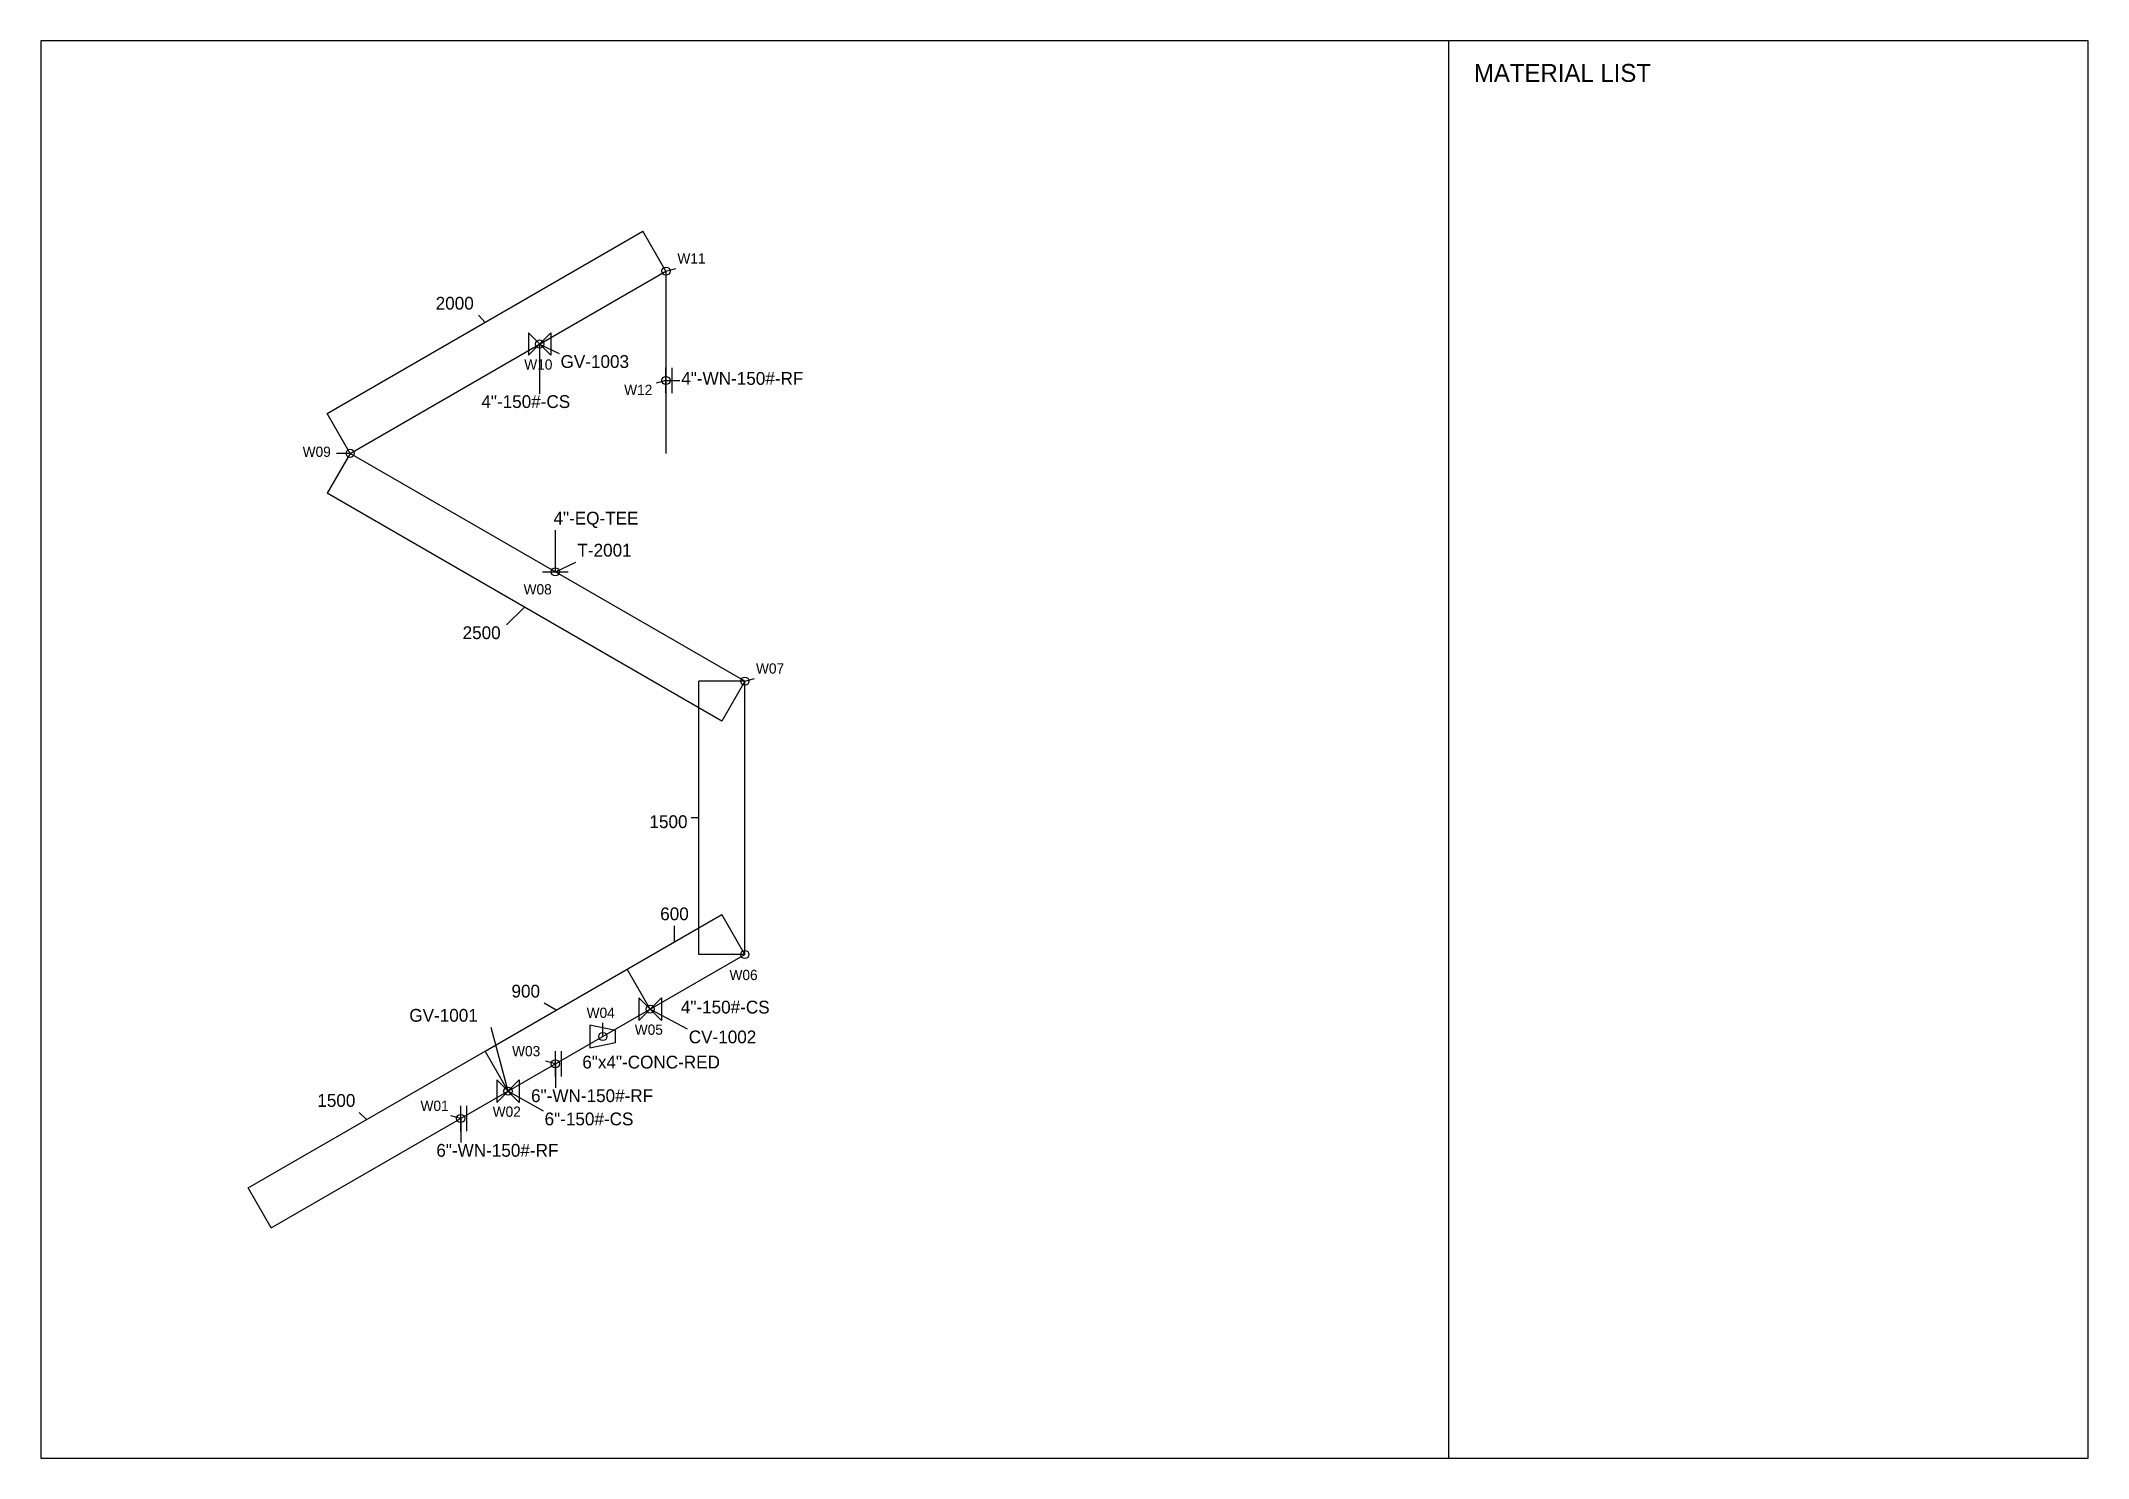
# Model space of a CAD drawing. Header units: metres. Extents: x 10 to 410, y 10 to 287.
import ezdxf
from ezdxf.enums import TextEntityAlignment as Align

# ---------------------------------------------------------------- set-up
doc = ezdxf.new("R2010")
doc.units = ezdxf.units.M
for name, color, linetype in [('ISO_ANNOTATION', 2, 'Continuous'), ('ISO_DIMENSION', 4, 'Continuous'), ('ISO_FRAME', 8, 'Continuous'), ('ISO_LEADER', 1, 'Continuous'), ('ISO_PIPE', 7, 'Continuous'), ('ISO_SYMBOL', 3, 'Continuous'), ('ISO_WELD', 6, 'Continuous')]:
    doc.layers.add(name, color=color, linetype=linetype)

msp = doc.modelspace()

# ---------------------------------------------------------------- linework, layer by layer
at = {"layer": 'ISO_DIMENSION'}
for p, q in [((65.92, 214.18), (127.62, 249.79)), ((132.12, 242), (127.62, 249.79)), ((70.42, 206.38), (65.92, 214.18)), ((70.42, 206.38), (65.92, 198.59)), ((143.04, 154.06), (65.92, 198.59)), ((138.54, 108.43), (138.54, 161.86)), ((147.54, 161.86), (138.54, 161.86)), ((147.54, 161.86), (143.04, 154.06)), ((124.53, 105.54), (143.04, 116.22)), ((147.54, 108.43), (143.04, 116.22)), ((147.54, 108.43), (138.54, 108.43)), ((96.77, 89.51), (124.53, 105.54)), ((129.03, 97.74), (124.53, 105.54)), ((129.03, 97.74), (124.53, 105.54)), ((50.5, 62.79), (96.77, 89.51)), ((101.27, 81.71), (96.77, 89.51)), ((101.27, 81.71), (96.77, 89.51)), ((55, 55), (50.5, 62.79))]:
    msp.add_line(p, q, dxfattribs=at)
at = {"layer": 'ISO_FRAME'}
for points in [[(10, 10), (410, 10), (410, 287), (10, 287)], [(285, 10), (410, 10), (410, 287), (285, 287)]]:
    msp.add_lwpolyline(points, close=True, dxfattribs=at)
at = {"layer": 'ISO_LEADER'}
for p, q in [((132.12, 242), (134.06, 242.54)), ((96.77, 231.98), (95.5, 233.38)), ((107.44, 227.75), (111.23, 225.88)), ((107.44, 227.75), (107.44, 218.05)), ((132.12, 220.63), (130.22, 220.09)), ((132.12, 220.63), (134.82, 220.63)), ((70.42, 206.38), (67.72, 206.38)), ((110.52, 183.23), (110.52, 191.37)), ((110.52, 183.23), (114.53, 185.1)), ((104.48, 176.32), (100.96, 172.88)), ((147.54, 161.86), (149.42, 162.4)), ((138.54, 135.14), (137.06, 135.14)), ((133.79, 110.88), (133.79, 114.02)), ((110.65, 97.52), (108.34, 98.92)), ((129.03, 97.74), (136.28, 93.87)), ((101.27, 81.71), (98, 94.18)), ((119.78, 92.4), (119.78, 95.1)), ((110.52, 87.06), (108.65, 87.6)), ((110.52, 87.06), (110.52, 82.38)), ((101.27, 81.71), (108.11, 77.84)), ((73.64, 76.15), (72.16, 77.54)), ((92.02, 76.37), (90.1, 76.91)), ((92.02, 76.37), (92.02, 71.7))]:
    msp.add_line(p, q, dxfattribs=at)
at = {"layer": 'ISO_PIPE'}
msp.add_lwpolyline([(55, 55), (147.54, 108.43), (147.54, 161.86), (70.42, 206.38), (132.12, 242), (132.12, 206.38)], dxfattribs=at)
at = {"layer": 'ISO_SYMBOL'}
for p, q in [((132.12, 218.13), (132.12, 223.13)), ((133.32, 218.13), (133.32, 223.13)), ((110.52, 183.23), (110.52, 186.23)), ((108.02, 183.23), (113.02, 183.23)), ((110.52, 84.56), (110.52, 89.56)), ((111.72, 84.56), (111.72, 89.56)), ((92.02, 73.87), (92.02, 78.87)), ((93.22, 73.87), (93.22, 78.87))]:
    msp.add_line(p, q, dxfattribs=at)
for points in [[(105.24, 225.55), (109.64, 229.95), (109.64, 225.55), (105.24, 229.95)], [(126.83, 95.54), (131.23, 99.94), (131.23, 95.54), (126.83, 99.94)], [(117.28, 90.2), (122.28, 91.2), (122.28, 93.6), (117.28, 94.6)], [(99.07, 79.51), (103.47, 83.91), (103.47, 79.51), (99.07, 83.91)]]:
    msp.add_lwpolyline(points, close=True, dxfattribs=at)
at = {"layer": 'ISO_WELD'}
for centre in [(132.12, 242), (107.44, 227.75), (132.12, 220.63), (70.42, 206.38), (110.52, 183.23), (147.54, 161.86), (147.54, 108.43), (129.03, 97.74), (119.78, 92.4), (110.52, 87.06), (101.27, 81.71), (92.02, 76.37)]:
    msp.add_circle(centre, 0.8, dxfattribs=at)

# ---------------------------------------------------------------- texts
at = {"layer": 'ISO_ANNOTATION'}
for s, p in [('GV-1003', (111.53, 224.33)), ('4"-WN-150#-RF', (135.12, 221.03)), ('4"-150#-CS', (96.06, 216.5)), ('4"-EQ-TEE', (110.15, 193.72)), ('T-2001', (114.83, 187.46)), ('GV-1001', (81.98, 96.54)), ('4"-150#-CS', (135.03, 98.15)), ('CV-1002', (136.58, 92.32)), ('6"x4"-CONC-RED', (115.78, 87.4)), ('6"-WN-150#-RF', (105.77, 80.83)), ('6"-150#-CS', (108.41, 76.29)), ('6"-WN-150#-RF', (87.26, 70.15))]:
    msp.add_text(s, height=2.5, dxfattribs=at).set_placement(p, align=Align.MIDDLE_LEFT)
at = {"layer": 'ISO_DIMENSION'}
for s, p in [('2000', (90.85, 235.73)), ('2500', (96.11, 171.33)), ('1500', (132.62, 134.39)), ('600', (133.79, 116.38)), ('900', (104.73, 101.27)), ('1500', (67.72, 79.9))]:
    msp.add_text(s, height=2.5, dxfattribs=at).set_placement(p, align=Align.MIDDLE_CENTER)
at = {"layer": 'ISO_FRAME'}
msp.add_text('MATERIAL LIST', height=3.5, dxfattribs=at).set_placement((290, 279))
at = {"layer": 'ISO_WELD'}
for s, p in [('W11', (134.36, 244.48)), ('W10', (104.44, 223.75)), ('W12', (123.96, 218.79)), ('W09', (61.14, 206.7)), ('W08', (104.31, 179.81)), ('W07', (149.72, 164.34)), ('W06', (144.54, 104.43)), ('W04', (116.63, 97.04)), ('W05', (126.03, 93.74)), ('W03', (102.06, 89.54)), ('W01', (84.17, 78.85)), ('W02', (98.27, 77.71))]:
    msp.add_text(s, height=2, dxfattribs=at).set_placement(p, align=Align.MIDDLE_LEFT)

doc.saveas('drawing.dxf')
